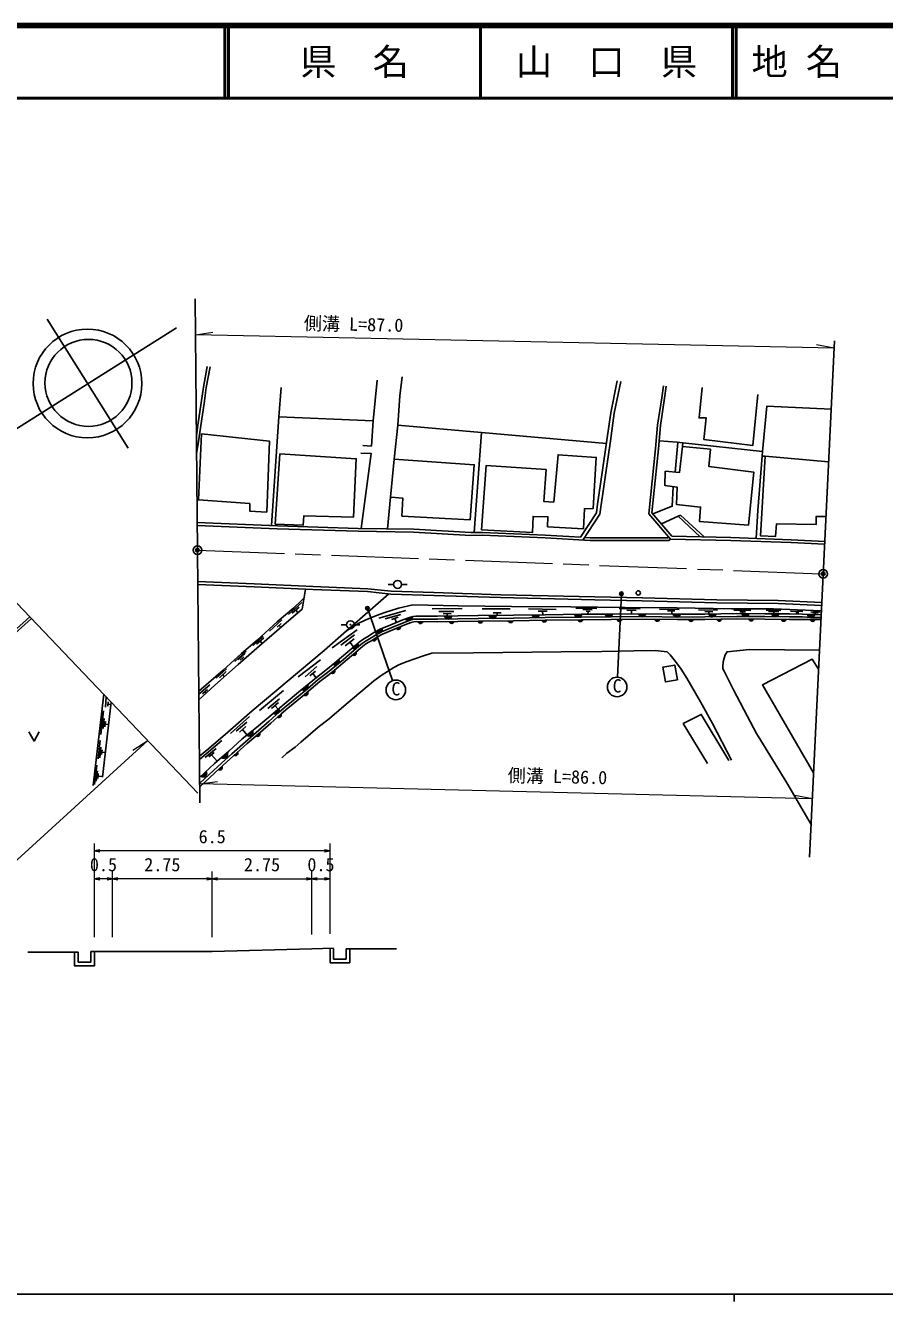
# Model space of a CAD drawing. Units: millimetres at full size, sheet at 1:1000, with parts at other scales. Extents: x 40000 to 142554538, y -180414222 to 380000.
# Drawn here: x 270240 to 388715, y 204000 to 380000 of the extents above; entities that cross this region are included whole.
import ezdxf
from ezdxf.enums import TextEntityAlignment as Align

# ---------------------------------------------------------------- set-up
doc = ezdxf.new("R2010")
doc.units = ezdxf.units.MM
doc.header["$LTSCALE"] = 1000
doc.header["$PDMODE"] = 32
doc.header["$PDSIZE"] = 500
doc.linetypes.add('CHAIN', pattern=[18.5, 12, -1.5, 3.5, -1.5])
for name, color, linetype, lineweight in [('M-BGD', 7, 'Continuous', 25), ('M-BGD-EXST', 7, 'Continuous', 25), ('M-BMK', 2, 'CHAIN', 13), ('M-BMK-OTRS', 5, 'Continuous', 25), ('M-BMK-SRVR', 3, 'Continuous', 25), ('M-STR-HTXT', 7, 'Continuous', 13), ('M-TTL', 2, 'Continuous', 140), ('M-TTL-BAND', 7, 'Continuous', 25), ('M-TTL-LINE', 7, 'Continuous', 50)]:
    doc.layers.add(name, color=color, linetype=linetype, lineweight=lineweight)
doc.layers.add('M-OTRS', color=6, linetype='Continuous')
doc.layers.add('M-TTL-TXT', color=7, linetype='Continuous')
doc.styles.add('ＭＳ ゴシック', font='')
doc.styles.get('ＭＳ ゴシック').set_extended_font_data('MS Gothic')

# ---------------------------------------------------------------- blocks, each defined once
blk = doc.blocks.new('open_arrow')
at = {"color": 0, "linetype": 'Continuous', "lineweight": -2}
blk.add_lwpolyline([(7.5, 1.25), (0, 0), (7.5, -1.25)], dxfattribs=at)

msp = doc.modelspace()

# ---------------------------------------------------------------- hatches: boundary and pattern name
at = {"layer": 'M-BGD'}
for points in [[(323559, 298474), (322620, 298157, 0.82183)], [(325022, 297775), (324396, 297778, 0.84072)], [(329021, 298548), (328030, 298532, 0.82183)], [(329337, 297803), (328712, 297793, 0.84072)], [(333293, 297861), (332667, 297855, 0.84072)], [(335173, 298630), (334182, 298620, 0.82183)], [(337457, 297903), (336831, 297897, 0.84072)], [(341104, 298720), (340114, 298702, 0.82183)], [(342104, 297987), (341478, 297977, 0.84072)], [(346968, 298794), (345978, 298783, 0.82183)], [(347082, 298044), (346456, 298038, 0.84072)], [(351196, 298821), (350205, 298814, 0.82183)], [(352470, 298082), (351844, 298077, 0.84072)], [(355768, 298863), (354777, 298854, 0.82183)], [(357682, 298091), (357056, 298099, 0.84072)], [(360563, 298810), (359572, 298817, 0.82183)], [(362329, 298068), (361703, 298065, 0.84072)], [(365479, 298847), (364488, 298832, 0.82183)], [(366256, 298108), (365631, 298099, 0.84072)], [(370022, 298881), (369031, 298886, 0.82183)], [(370641, 298127), (370015, 298131, 0.84072)], [(374151, 298848), (373160, 298859, 0.82183)], [(375130, 298087), (374504, 298094, 0.84072)], [(379087, 298746), (378097, 298791, 0.82183)], [(379125, 298068), (378500, 298070, 0.84072)], [(319428, 296828), (318540, 296389, 0.82183)], [(321943, 297081), (321365, 296842, 0.84072)], [(316072, 294789), (315320, 294144, 0.82183)], [(318609, 295571), (318079, 295238, 0.84072)], [(313440, 292545), (312675, 291915, 0.82183)], [(315826, 293591), (315351, 293183, 0.84072)], [(312882, 291115), (312398, 290719, 0.84072)], [(309147, 289055), (308385, 288422, 0.82183)], [(309120, 288057), (308638, 287658, 0.84072)], [(305176, 285786), (304419, 285147, 0.82183)], [(305474, 285046), (305011, 284625, 0.84072)], [(301561, 282722), (300786, 282105, 0.82183)], [(302513, 282434), (302040, 282024, 0.84072)], [(298041, 279689), (297294, 279039, 0.82183)], [(299486, 279786), (299017, 279371, 0.84072)], [(295158, 277115), (294431, 276442, 0.82183)], [(297304, 277800), (296844, 277377, 0.84072)]]:
    msp.add_hatch(color=256, dxfattribs=at).paths.add_polyline_path(points)
h = msp.add_hatch(color=256, dxfattribs=at)
edge = h.paths.add_edge_path()
edge.add_line((315114, 297352), (315114, 297351))
at = {"layer": 'M-BGD-EXST'}
for points in [[(352653, 301502, 0.41421), (352557, 301842, 0.41421), (352217, 301746, 1)], [(317615, 299506, 0.41421), (317519, 299846, 0.41421), (317179, 299750, 1)]]:
    msp.add_hatch(color=256, dxfattribs=at).paths.add_polyline_path(points)

# ---------------------------------------------------------------- linework, layer by layer
at = {"layer": 'M-BGD'}
for p, q in [((318172, 325452), (305181, 326017)), ((333150, 323852), (350360, 322366)), ((360231, 322498), (359856, 318384)), ((294077, 314554), (293887, 314564)), ((360251, 312311), (360590, 312473)), ((363823, 309464), (360590, 312473)), ((321012, 302906), (320262, 302906)), ((322112, 302906), (322862, 302906)), ((314518, 296491), (320335, 301612)), ((306505, 298778), (308369, 300423)), ((307029, 298964), (307999, 299792)), ((307514, 299378), (307822, 299016)), ((322695, 299328), (318995, 298271)), ((330472, 299582), (326324, 299543)), ((337105, 299518), (333240, 299537)), ((343417, 299438), (339607, 299518)), ((342197, 299216), (340933, 299233)), ((341565, 299224), (341574, 298729)), ((349029, 299596), (346156, 299640)), ((348386, 299389), (347120, 299434)), ((348105, 299185), (347554, 299201)), ((355011, 299519), (352142, 299596)), ((354461, 299289), (353170, 299345)), ((353816, 299317), (353820, 298845)), ((360402, 299460), (357673, 299513)), ((359806, 299259), (358786, 299285)), ((359369, 299270), (359363, 298820)), ((365664, 299336), (363043, 299399)), ((370264, 299314), (367927, 299347)), ((374430, 299304), (372401, 299373)), ((377441, 299174), (375750, 299225)), ((303906, 296480), (305616, 298030)), ((304963, 296992), (305517, 297496)), ((321985, 298748), (319858, 298165)), ((321649, 298377), (320697, 298056)), ((321173, 298216), (321399, 297668)), ((329304, 299193), (327244, 299162)), ((328963, 298845), (327850, 298877)), ((328407, 298861), (328412, 298538)), ((335852, 299009), (334748, 299007)), ((335300, 299008), (335304, 298632)), ((347830, 299193), (347817, 298799)), ((365041, 299128), (363926, 299155)), ((364484, 299142), (364488, 298832)), ((369526, 299110), (368781, 299105)), ((369153, 299107), (369152, 298885)), ((374165, 299149), (372733, 299180)), ((373449, 299165), (373445, 298856)), ((376914, 299011), (376472, 299029)), ((376693, 299020), (376692, 298826)), ((379829, 299095), (378562, 299133)), ((379569, 298960), (378780, 298990)), ((379174, 298975), (379164, 298743)), ((301658, 294481), (303035, 295767)), ((305240, 297244), (305460, 296992)), ((315992, 296658), (312537, 294162)), ((315625, 295935), (313724, 294551)), ((314514, 297352), (313764, 297352)), ((315614, 297352), (316364, 297352)), ((302118, 294644), (303093, 295559)), ((302606, 295102), (302899, 294765)), ((315583, 295391), (314345, 294451)), ((314964, 294921), (315498, 294297)), ((299093, 292293), (300674, 293716)), ((299555, 292511), (300534, 293392)), ((299865, 292480), (300353, 292915)), ((300109, 292697), (300291, 292489)), ((310931, 292525), (307852, 290146)), ((296556, 289958), (297978, 291244)), ((296977, 290023), (297894, 290874)), ((297435, 290449), (297675, 290178)), ((310415, 291575), (308800, 290159)), ((310231, 290941), (309476, 290307)), ((309854, 290624), (310308, 290037)), ((294145, 287766), (295681, 289061)), ((281021, 287748), (279549, 275190)), ((281274, 285964), (281357, 287396)), ((294644, 287826), (295343, 288403)), ((294993, 288114), (295169, 287922)), ((305824, 288269), (302533, 285532)), ((305250, 287138), (303677, 285801)), ((281007, 285494), (280619, 282208)), ((282048, 286671), (280869, 276319)), ((281623, 286717), (281616, 286104)), ((281619, 286410), (282013, 286366)), ((305130, 286611), (304159, 285773)), ((304645, 286192), (305066, 285693)), ((281098, 284400), (280940, 283019)), ((281287, 283996), (281170, 283248)), ((281228, 283622), (281694, 283569)), ((301130, 284673), (298510, 282345)), ((300756, 283920), (299300, 282670)), ((300631, 283296), (299745, 282512)), ((300188, 282904), (300809, 282124)), ((280520, 281376), (280244, 278861)), ((280628, 280480), (280482, 278975)), ((280803, 280113), (280740, 279427)), ((297337, 281392), (294232, 278768)), ((296530, 280273), (295003, 279032)), ((280771, 279770), (281256, 279715)), ((296248, 279710), (295529, 279124)), ((295888, 279417), (296681, 278506)), ((280085, 277985), (279757, 275316)), ((280162, 277210), (279966, 275785)), ((280273, 276812), (280201, 276139)), ((280237, 276475), (280879, 276402)), ((277019, 252186), (277519, 252186)), ((277519, 250786), (277519, 252186)), ((279238, 252254), (280238, 252254)), ((279238, 252254), (279238, 250786)), ((312740, 252702), (312740, 251234)), ((314956, 252634), (314456, 252634)), ((314456, 251234), (314456, 252634)), ((279238, 250786), (277519, 250786)), ((312738, 251234), (314456, 251234))]:
    msp.add_line(p, q, dxfattribs=at)
for points in [[(295294, 332974), (294772, 330130), (294468, 327940), (294008, 324884), (293801, 323404)], [(295688, 332901), (295167, 330067), (294864, 327883), (294404, 324826), (294051, 322299), (293825, 320924)], [(316770, 322047), (317947, 321979), (318172, 325452), (318731, 331079)], [(320185, 310568), (320559, 314939), (321073, 320185), (321580, 324896), (321846, 328900), (322190, 331547)], [(351851, 331008), (350949, 326593), (350421, 322785), (349770, 318348), (349140, 313959), (348974, 312776), (346781, 309433)], [(352341, 330908), (351442, 326509), (350916, 322714), (350265, 318277), (349635, 313888), (349454, 312595), (347104, 309014)], [(305499, 330063), (305181, 326017), (304153, 311020)], [(380457, 308442), (375836, 308681), (367511, 308980), (359210, 309170), (356226, 312663), (357138, 321655), (357410, 324864), (357987, 328659), (358229, 330295)], [(380476, 308841), (375854, 309080), (367523, 309380), (359398, 309566), (356641, 312793), (357537, 321618), (357808, 324817), (358383, 328599), (358625, 330236)], [(371228, 329106), (370568, 322077), (363804, 322902), (364127, 325877), (363141, 325882), (363583, 330058)], [(381352, 327065), (372494, 327514), (371868, 321232), (371851, 320604), (372254, 320588)], [(321580, 324896), (333150, 323852), (332135, 310061)], [(371868, 321232), (360920, 322435), (360123, 322508), (357630, 322719)], [(360920, 322435), (360873, 321944), (360431, 318331), (358478, 318509), (358436, 316535), (360122, 316308), (360007, 313945), (363339, 313580), (363190, 311590), (369976, 311097), (370701, 318370), (364478, 319179), (364697, 321556), (360873, 321944)], [(316555, 310629), (317892, 320981), (316492, 321032)], [(371851, 320604), (371263, 313089), (371013, 309254)], [(380640, 312256), (379275, 312264), (379286, 311151), (373803, 311253), (373702, 309536), (371629, 309597), (372254, 320588), (381004, 319826)], [(322167, 312306), (331568, 311812), (332138, 319409), (321073, 320185)], [(359586, 316380), (359446, 313696), (356782, 312628)], [(322167, 312306), (322305, 314790), (320660, 314930)], [(363296, 309477), (360251, 312311), (357939, 311274)], [(346781, 309433), (341918, 309718), (333254, 310082), (331658, 310052), (323778, 310508), (316137, 310636), (304982, 310985), (293917, 311451)], [(359210, 309170), (358986, 308951), (357472, 308946), (348117, 308955), (341897, 309318), (333250, 309682), (331650, 309651), (323763, 310108), (316128, 310236), (304967, 310585), (293921, 311051)], [(358950, 309475), (358823, 309351), (357472, 309346), (348129, 309355), (347357, 309400)], [(380071, 300407), (374048, 300697), (365613, 300770), (355320, 301062), (348765, 301187), (335783, 301487), (326580, 301780), (320665, 301980), (317439, 302317), (309904, 302623), (301794, 302986), (293995, 303297)], [(380052, 300008), (374037, 300297), (365606, 300370), (355310, 300662), (348757, 300787), (335772, 301087), (326567, 301380), (320637, 301581), (317410, 301918), (309887, 302223), (301777, 302586), (293999, 302896)], [(294141, 288173), (297496, 291087), (300045, 293373), (302171, 295237), (304965, 297734), (307252, 299677), (308308, 300695), (308655, 301069)], [(308846, 302270), (308408, 299515), (306234, 297665), (302506, 294424), (299574, 291862), (296365, 289015), (294153, 286994)], [(380015, 299249), (373398, 299543), (367622, 299551), (360073, 299683), (352898, 299729), (345446, 299826), (337289, 299840), (329907, 299945), (323645, 300073), (321702, 299627), (319789, 299028), (318632, 298607), (317096, 297978), (316231, 297579), (314518, 296491), (311415, 293813), (301502, 285449), (298139, 282530), (295514, 280285), (294228, 279211)], [(270840, 298420), (264323, 292591)], [(271047, 298203), (264524, 292368)], [(379989, 298705), (377403, 298823), (375629, 298831), (372232, 298869), (368339, 298889), (363926, 298824), (360184, 298810), (355871, 298863), (351033, 298819), (346875, 298793), (341897, 298735), (337547, 298654), (332657, 298605), (327057, 298517), (324080, 298529), (323697, 298502), (323188, 298367), (322299, 298039), (320630, 297350), (319168, 296717), (318300, 296263), (317682, 295874), (316784, 295317), (316262, 294951), (314987, 293860), (313845, 292879), (312892, 292093), (311657, 291082), (310372, 290086), (308856, 288812), (307914, 288032), (305920, 286413), (304991, 285630), (303503, 284376), (302118, 283165), (300143, 281594), (298266, 279885), (296321, 278192), (294256, 276279)], [(379972, 298348), (378561, 298363), (377393, 298423), (375626, 298431), (372229, 298469), (368341, 298489), (363930, 298424), (360182, 298410), (355870, 298463), (351036, 298419), (346878, 298393), (341903, 298335), (337553, 298254), (332663, 298205), (327060, 298117), (324093, 298129), (323763, 298106), (323309, 297985), (322444, 297666), (320786, 296982), (319340, 296356), (318500, 295916), (317894, 295534), (317004, 294983), (316508, 294635), (315248, 293556), (314103, 292573), (313146, 291784), (311907, 290769), (310623, 289775), (309112, 288505), (308167, 287722), (306175, 286105), (305249, 285324), (303857, 284032), (302410, 282808), (300568, 281212), (298686, 279546), (296760, 277776), (294264, 275477)], [(379958, 298066), (377392, 298073), (375623, 298081), (372226, 298119), (368342, 298139), (363933, 298074), (360181, 298060), (355869, 298113), (351039, 298069), (346882, 298043), (341908, 297985), (337558, 297904), (332667, 297855), (327062, 297767), (324105, 297779), (323821, 297759), (323414, 297651), (322572, 297340), (320922, 296659), (319491, 296040), (318675, 295613), (318079, 295238), (317197, 294691), (316723, 294358), (315475, 293290), (314328, 292306), (313368, 291513), (312125, 290496), (310843, 289502), (309336, 288236), (308389, 287452), (306398, 285835), (305481, 285062), (304089, 283770), (302637, 282542), (300799, 280949), (298920, 279286), (296997, 277518), (294268, 275006)], [(367608, 278682), (365012, 283733), (363334, 286726), (361444, 289995), (360652, 291214), (359913, 292270), (359168, 293199), (358751, 293587), (357069, 293783), (354162, 293757), (349732, 293654), (344136, 293590), (332032, 293453), (326302, 293418), (325014, 292990), (322881, 292280), (321826, 291875), (321036, 291445), (319298, 290327), (318247, 289541), (316506, 288105), (314451, 286380), (312172, 284435), (310560, 283159), (309534, 282309), (308222, 281132), (307425, 280471), (306305, 279652), (305615, 278992)], [(378599, 269780), (375226, 275542), (371666, 281395), (371077, 282329), (370221, 283923), (367874, 288353), (366584, 290924), (366431, 291269), (366432, 291534), (366485, 292223), (366625, 292755), (366752, 293174), (367009, 293621), (370081, 293911), (379755, 293828)], [(379630, 291228), (378725, 292605), (371879, 289057), (378942, 276910)], [(367257, 278624), (363436, 284976), (360965, 283716), (364308, 278201)], [(270703, 282585), (271418, 281290), (272134, 282585)], [(279738, 252254), (279738, 250286), (277019, 250286), (277019, 252186), (270559, 252186)], [(279738, 252254), (282238, 252254), (295988, 252254), (309738, 252634), (312738, 252715)], [(312238, 252702), (312238, 250734), (314956, 250734), (314956, 252634), (321416, 252634)]]:
    msp.add_lwpolyline(points, dxfattribs=at)
for points in [[(303531, 312861), (303886, 322673), (294529, 323677), (294077, 314554), (301176, 314067), (301174, 313023)], [(304676, 311225), (308533, 311080), (308610, 312366), (315461, 312182), (315847, 320243), (305333, 320912)], [(347214, 310561), (347318, 313356), (348530, 313363), (348966, 320419), (343704, 320784), (343102, 314261), (341720, 314354), (342032, 318739), (333764, 319306), (333155, 310440), (340175, 310060), (340257, 312298), (342296, 312238), (342249, 310864)], [(360144, 289744), (359778, 291783), (358143, 291490), (358509, 289451)]]:
    msp.add_lwpolyline(points, close=True, dxfattribs=at)
for centre, radius in [((321562, 302906), 550), ((354752, 301726), 300), ((315064, 297352), 550), ((315064, 297352), 50)]:
    msp.add_circle(centre, radius, dxfattribs=at)
for centre, radius, start, end in [((323058, 298408), 505, 209.78593, 7.44412), ((324709, 297831), 318, 189.65538, 349.87311), ((328524, 298638), 505, 192.06965, 349.72784), ((329024, 297852), 318, 190.78988, 351.00761), ((332979, 297913), 318, 190.47023, 350.68797), ((334677, 298723), 505, 191.75, 349.4082), ((337144, 297955), 318, 190.47023, 350.68797), ((340607, 298809), 505, 192.2328, 349.89099), ((341790, 298037), 318, 190.79567, 351.0134), ((346472, 298886), 505, 191.84212, 349.50031), ((346769, 298096), 318, 190.38042, 350.59815), ((350700, 298915), 505, 191.54994, 349.20813), ((352157, 298134), 318, 190.41317, 350.6309), ((355271, 298956), 505, 191.69294, 349.35113), ((357369, 298149), 318, 189.1789, 349.39663), ((360068, 298911), 505, 190.72491, 348.38311), ((362016, 298121), 318, 190.10326, 350.32099), ((364982, 298937), 505, 192.02339, 349.68158), ((365943, 298158), 318, 190.74362, 350.96135), ((369527, 298981), 505, 190.87522, 348.53341), ((370329, 298184), 318, 189.59545, 349.81318), ((373656, 298951), 505, 190.52453, 348.18272), ((374818, 298145), 318, 189.24476, 349.46249), ((378596, 298867), 505, 188.55701, 346.2152), ((378813, 298124), 318, 189.73414, 349.95187), ((318941, 296696), 505, 217.49304, 15.15123), ((321633, 297012), 318, 212.32222, 12.53995), ((315632, 294541), 505, 231.7413, 29.3995), ((318315, 295451), 318, 222.11171, 22.32944), ((312995, 292305), 505, 230.63119, 28.28938), ((315553, 293428), 318, 230.47864, 30.69637), ((312605, 290959), 318, 229.19443, 29.41217), ((308703, 288814), 505, 230.90267, 28.56086), ((308844, 287899), 318, 229.52851, 29.74624), ((304734, 285541), 505, 231.28579, 28.94398), ((305206, 284876), 318, 232.1412, 32.35893), ((301112, 282490), 505, 229.68154, 27.33973), ((302241, 282271), 318, 230.79651, 31.01424), ((297603, 279438), 505, 232.20609, 29.86428), ((299215, 279620), 318, 231.42013, 31.63786), ((294728, 276850), 505, 233.98172, 31.63991), ((297037, 277629), 318, 232.49308, 32.71082)]:
    msp.add_arc(centre, radius, start, end, dxfattribs=at)
at = {"layer": 'M-BGD-EXST'}
for p, q in [((352435, 301624), (351902, 290111)), ((317397, 299628), (320878, 289635))]:
    msp.add_line(p, q, dxfattribs=at)
for centre, radius in [((352435, 301624), 250), ((317397, 299628), 250), ((321323, 288360), 1350), ((351840, 288762), 1350)]:
    msp.add_circle(centre, radius, dxfattribs=at)
at = {"layer": 'M-BMK'}
msp.add_line((293954, 307635), (380261, 304375), dxfattribs=at)
at = {"layer": 'M-BMK-OTRS'}
for p, q in [((293619, 342301), (294290, 272759)), ((378384, 265293), (381805, 336506)), ((294007, 274135), (245310, 325182))]:
    msp.add_line(p, q, dxfattribs=at)
at = {"layer": 'M-BMK-SRVR'}
for p, q in [((291076, 338322), (263133, 320712)), ((284407, 321708), (273210, 339474))]:
    msp.add_line(p, q, dxfattribs=at)
for centre, radius in [((278786, 330627), 7500), ((278924, 330704), 6000), ((293954, 307635), 600), ((380261, 304375), 600)]:
    msp.add_circle(centre, radius, dxfattribs=at)
at = {"layer": 'M-OTRS'}
for p in [(293954, 307635), (293954, 307635), (380261, 304375)]:
    msp.add_point(p, dxfattribs=at)
at = {"layer": 'M-STR-HTXT'}
for p, q in [((293667, 337347), (296099, 337681)), ((381758, 335516), (293667, 337347)), ((381758, 335516), (379341, 335951)), ((285040, 280034), (287090, 281385)), ((294265, 275386), (296698, 275711)), ((378770, 273342), (294265, 275386)), ((378770, 273342), (376356, 273785)), ((279738, 254254), (279738, 267161)), ((312238, 266161), (279738, 266161)), ((312238, 254701), (312238, 267161)), ((282238, 262298), (279738, 262298)), ((282238, 254254), (282238, 263298)), ((295988, 262298), (282238, 262298)), ((295988, 254254), (295988, 263298)), ((295988, 262298), (309738, 262298)), ((309738, 254634), (309738, 263298)), ((309738, 262298), (312238, 262298))]:
    msp.add_line(p, q, dxfattribs=at)
msp.add_lwpolyline([(287090, 281385), (247911, 245623), (243748, 242951), (239207, 240476), (235365, 238828), (232879, 237995), (228800, 236857), (225104, 236153), (220604, 235719), (216899, 235706), (213116, 235877), (209934, 236237), (206355, 236884), (202476, 237758), (66063, 265499)], dxfattribs=at)
at = {"layer": 'M-TTL'}
msp.add_line((680000, 380000), (40000, 380000), dxfattribs=at)
at = {"layer": 'M-TTL-BAND'}
for p, q in [((40000, 205000), (579000, 205000)), ((368000, 205000), (368000, 204000))]:
    msp.add_line(p, q, dxfattribs=at)
at = {"layer": 'M-TTL-LINE'}
for p, q in [((297750, 380000), (297750, 370000)), ((298250, 380000), (298250, 370000)), ((333000, 380000), (333000, 370000)), ((367750, 380000), (367750, 370000)), ((368250, 380000), (368250, 370000)), ((40000, 370000), (680000, 370000))]:
    msp.add_line(p, q, dxfattribs=at)

# ---------------------------------------------------------------- block references
at = {"layer": 'M-STR-HTXT', "xscale": 100, "yscale": 100}
for p in [(279738, 266161), (279738, 262298), (282238, 262298), (295988, 262298), (309738, 262298)]:
    msp.add_blockref('open_arrow', p, dxfattribs=at)
at = {"layer": 'M-STR-HTXT', "xscale": 100, "yscale": 100, "rotation": 180}
for p in [(312238, 266161), (282238, 262298), (295988, 262298), (309738, 262298), (312238, 262298)]:
    msp.add_blockref('open_arrow', p, dxfattribs=at)

# ---------------------------------------------------------------- texts
at = {"layer": 'M-BGD-EXST', "style": 'ＭＳ ゴシック'}
for p in [(320667, 287068), (351184, 287470)]:
    msp.add_text('C', height=1833, rotation=358.508, dxfattribs=at).set_placement(p, align=Align.BOTTOM_LEFT)
at = {"layer": 'M-STR-HTXT', "style": 'ＭＳ ゴシック'}
for s, rotation, p in [('側溝 L=87.0', 358.809, (308595, 337481)), ('側溝 L=86.0', 358.614, (336709, 275121))]:
    msp.add_text(s, height=1833, rotation=rotation, dxfattribs=at).set_placement(p, align=Align.BOTTOM_LEFT)
for s, p in [('6.5', (295988, 266661)), ('0.5', (280988, 262798)), ('2.75', (289113, 262798)), ('2.75', (302863, 262798)), ('0.5', (310988, 262798))]:
    msp.add_text(s, height=1833, dxfattribs=at).set_placement(p, align=Align.BOTTOM_CENTER)
at = {"layer": 'M-TTL-TXT', "style": 'ＭＳ ゴシック'}
for s, p in [('県\u3000名', (315625, 375000)), ('山\u3000口\u3000県', (350375, 375000))]:
    msp.add_text(s, height=3666, dxfattribs=at).set_placement(p, align=Align.MIDDLE_CENTER)
msp.add_text('地 名', height=3666, dxfattribs=at).set_placement((370380, 375000), align=Align.MIDDLE_LEFT)

doc.saveas('drawing.dxf')
